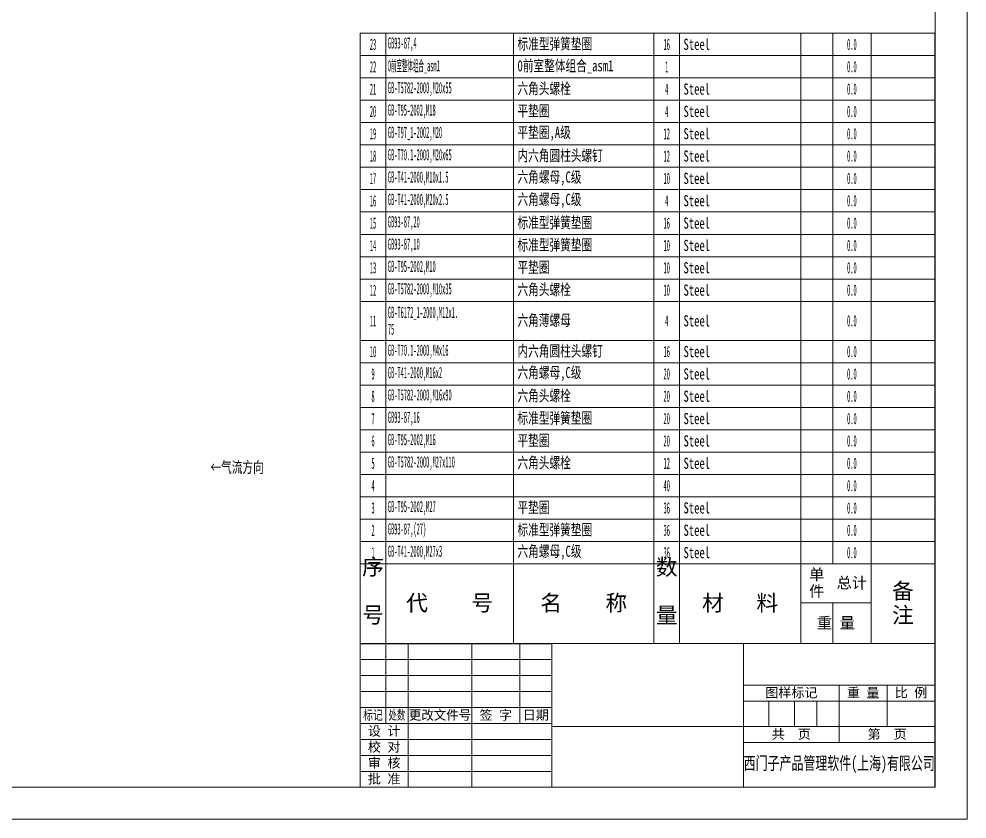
# Model space of a CAD drawing. Header units: millimetres. Extents: x 0 to 2970, y 0 to 2245.
# Drawn here: x 1485 to 2970, y 0 to 1253 of the extents above; entities that cross this region are included whole.
import ezdxf

# ---------------------------------------------------------------- set-up
doc = ezdxf.new("R2010")
doc.units = ezdxf.units.MM
doc.layers.add('170', color=7, linetype='Continuous', true_color=0xffffff)
doc.styles.add('chinesef_fs', font='仿宋')
doc.styles.add('宋体', font='宋体')

# ---------------------------------------------------------------- blocks, each defined once
blk = doc.blocks.new('TabularNote1')
at = {"layer": '170', "color": 9, "linetype": 'Continuous', "lineweight": 18}
for p, q in [((0, 0), (60, 0)), ((0, 0), (0, -13)), ((60, 0), (60, -13)), ((60, 0), (68, 0)), ((68, 0), (76, 0)), ((76, 0), (83, 0)), ((83, 0), (90, 0)), ((90, 0), (105, 0)), ((105, 0), (120, 0)), ((120, 0), (120, -13)), ((0, -13), (0, -18)), ((60, -13), (68, -13)), ((60, -13), (60, -18)), ((68, -13), (76, -13)), ((76, -13), (83, -13)), ((83, -13), (90, -13)), ((90, -13), (105, -13)), ((90, -13), (90, -18)), ((105, -13), (120, -13)), ((105, -13), (105, -18)), ((120, -13), (120, -18)), ((0, -18), (0, -26)), ((60, -18), (68, -18)), ((60, -18), (60, -26)), ((68, -18), (76, -18)), ((68, -18), (68, -26)), ((76, -18), (83, -18)), ((76, -18), (76, -26)), ((83, -18), (90, -18)), ((83, -18), (83, -26)), ((90, -18), (105, -18)), ((90, -18), (90, -26)), ((105, -18), (120, -18)), ((105, -18), (105, -26)), ((120, -18), (120, -26)), ((0, -26), (60, -26)), ((0, -26), (0, -31)), ((60, -26), (68, -26)), ((60, -26), (60, -31)), ((68, -26), (76, -26)), ((76, -26), (83, -26)), ((83, -26), (90, -26)), ((90, -26), (105, -26)), ((90, -26), (90, -31)), ((105, -26), (120, -26)), ((120, -26), (120, -31)), ((0, -31), (0, -45)), ((60, -31), (68, -31)), ((60, -31), (60, -45)), ((68, -31), (76, -31)), ((76, -31), (83, -31)), ((83, -31), (90, -31)), ((90, -31), (105, -31)), ((105, -31), (120, -31)), ((120, -31), (120, -45)), ((0, -45), (60, -45)), ((60, -45), (68, -45)), ((68, -45), (76, -45)), ((76, -45), (83, -45)), ((83, -45), (90, -45)), ((90, -45), (105, -45)), ((105, -45), (120, -45))]:
    blk.add_line(p, q, dxfattribs=at)
at = {"layer": '170', "color": 35, "linetype": 'Continuous', "lineweight": 13, "char_height": 3, "attachment_point": 5, "line_spacing_factor": 0.903614, "style": 'chinesef_fs'}
for s, insert in [('\\f仿宋|b0|i0;\\W1.0000;{\\H1.50x;\\f仿宋|b0|i0;\\f仿宋|b0|i0;}', (90, -6.5)), ('\\f仿宋|b0|i0;\\W1.0000;{\\H1.50x;\\f仿宋|b0|i0;\\f仿宋|b0|i0;}', (30, -13)), ('\\f仿宋|b0|i0;\\W1.0000;\\f仿宋|b0|i0;图样标记\\f仿宋|b0|i0;', (75, -15.5)), ('\\f仿宋|b0|i0;\\W1.0000;\\f仿宋|b0|i0;重 量\\f仿宋|b0|i0;', (97.5, -15.5)), ('\\f仿宋|b0|i0;\\W1.0000;\\f仿宋|b0|i0;比 例\\f仿宋|b0|i0;', (112.5, -15.5)), ('\\f仿宋|b0|i0;\\W1.0000;\\f仿宋|b0|i0;\\f仿宋|b0|i0;', (97.5, -22)), ('\\f仿宋|b0|i0;\\W1.0000;\\f仿宋|b0|i0;\\f仿宋|b0|i0;', (112.5, -22)), ('\\f仿宋|b0|i0;\\W1.0000;\\f仿宋|b0|i0;共  页\\f仿宋|b0|i0;', (75, -28.5)), ('\\f仿宋|b0|i0;\\W1.0000;\\f仿宋|b0|i0;第  页\\f仿宋|b0|i0;', (105, -28.5)), ('\\f仿宋|b0|i0;\\W1.0000;{\\H1.50x;\\f仿宋|b0|i0;\\f仿宋|b0|i0;}', (30, -35.5)), ('\\f仿宋|b0|i0;\\W0.6775;{\\H1.35x;\\f仿宋|b0|i0;西门子产品管理软件(上海)有限公司\\f仿宋|b0|i0;}', (90, -38))]:
    blk.add_mtext(s, dxfattribs=dict(at, insert=insert))
blk = doc.blocks.new('TabularNote2')
at = {"layer": '170', "color": 9, "linetype": 'Continuous', "lineweight": 18}
for p, q in [((0, 0), (8, 0)), ((0, 0), (0, -5)), ((8, 0), (8, -5)), ((8, 0), (15, 0)), ((15, 0), (15, -5)), ((15, 0), (35, 0)), ((35, 0), (35, -5)), ((35, 0), (50, 0)), ((50, 0), (50, -5)), ((50, 0), (60, 0)), ((60, 0), (60, -5)), ((0, -5), (8, -5)), ((0, -5), (0, -10)), ((8, -5), (15, -5)), ((8, -5), (8, -10)), ((15, -5), (35, -5)), ((15, -5), (15, -10)), ((35, -5), (50, -5)), ((35, -5), (35, -10)), ((50, -5), (60, -5)), ((50, -5), (50, -10)), ((60, -5), (60, -10)), ((0, -10), (8, -10)), ((0, -10), (0, -15)), ((8, -10), (15, -10)), ((8, -10), (8, -15)), ((15, -10), (35, -10)), ((15, -10), (15, -15)), ((35, -10), (50, -10)), ((35, -10), (35, -15)), ((50, -10), (60, -10)), ((50, -10), (50, -15)), ((60, -10), (60, -15)), ((0, -15), (8, -15)), ((0, -15), (0, -20)), ((8, -15), (15, -15)), ((8, -15), (8, -20)), ((15, -15), (35, -15)), ((15, -15), (15, -20)), ((35, -15), (50, -15)), ((35, -15), (35, -20)), ((50, -15), (60, -15)), ((50, -15), (50, -20)), ((60, -15), (60, -20)), ((0, -20), (8, -20)), ((0, -20), (0, -25)), ((8, -20), (15, -20)), ((8, -20), (8, -25)), ((15, -20), (35, -20)), ((15, -20), (15, -25)), ((35, -20), (50, -20)), ((35, -20), (35, -25)), ((50, -20), (60, -20)), ((50, -20), (50, -25)), ((60, -20), (60, -25)), ((0, -25), (8, -25)), ((0, -25), (0, -30)), ((8, -25), (15, -25)), ((15, -25), (35, -25)), ((15, -25), (15, -30)), ((35, -25), (50, -25)), ((35, -25), (35, -30)), ((50, -25), (60, -25)), ((60, -25), (60, -30)), ((0, -30), (8, -30)), ((0, -30), (0, -35)), ((8, -30), (15, -30)), ((15, -30), (35, -30)), ((15, -30), (15, -35)), ((35, -30), (50, -30)), ((35, -30), (35, -35)), ((50, -30), (60, -30)), ((60, -30), (60, -35)), ((0, -35), (8, -35)), ((0, -35), (0, -40)), ((8, -35), (15, -35)), ((15, -35), (35, -35)), ((15, -35), (15, -40)), ((35, -35), (50, -35)), ((35, -35), (35, -40)), ((50, -35), (60, -35)), ((60, -35), (60, -40)), ((0, -40), (8, -40)), ((0, -40), (0, -45)), ((8, -40), (15, -40)), ((15, -40), (35, -40)), ((15, -40), (15, -45)), ((35, -40), (50, -40)), ((35, -40), (35, -45)), ((50, -40), (60, -40)), ((60, -40), (60, -45)), ((0, -45), (8, -45)), ((8, -45), (15, -45)), ((15, -45), (35, -45)), ((35, -45), (50, -45)), ((50, -45), (60, -45))]:
    blk.add_line(p, q, dxfattribs=at)
at = {"layer": '170', "color": 35, "linetype": 'Continuous', "lineweight": 13, "char_height": 3, "attachment_point": 5, "line_spacing_factor": 0.903614, "style": 'chinesef_fs'}
for s, insert in [('\\f仿宋|b0|i0;\\W0.7488;\\f仿宋|b0|i0;标记\\f仿宋|b0|i0;', (4, -22.5)), ('\\f仿宋|b0|i0;\\W0.6241;\\f仿宋|b0|i0;处数\\f仿宋|b0|i0;', (11.5, -22.5)), ('\\f仿宋|b0|i0;\\W0.9537;\\f仿宋|b0|i0;更改文件号\\f仿宋|b0|i0;', (25, -22.5)), ('\\f仿宋|b0|i0;\\W1.0000;\\f仿宋|b0|i0;签 字\\f仿宋|b0|i0;', (42.5, -22.5)), ('\\f仿宋|b0|i0;\\W1.0000;\\f仿宋|b0|i0;日期\\f仿宋|b0|i0;', (55, -22.5)), ('\\f仿宋|b0|i0;\\W1.0000;\\f仿宋|b0|i0;设 计\\f仿宋|b0|i0;', (7.5, -27.5)), ('\\f仿宋|b0|i0;\\W1.0000;\\f仿宋|b0|i0;\\f仿宋|b0|i0;', (25, -27.5)), ('\\f仿宋|b0|i0;\\W1.0000;\\f仿宋|b0|i0;校 对\\f仿宋|b0|i0;', (7.5, -32.5)), ('\\f仿宋|b0|i0;\\W1.0000;\\f仿宋|b0|i0;\\f仿宋|b0|i0;', (25, -32.5)), ('\\f仿宋|b0|i0;\\W1.0000;\\f仿宋|b0|i0;审 核\\f仿宋|b0|i0;', (7.5, -37.5)), ('\\f仿宋|b0|i0;\\W1.0000;\\f仿宋|b0|i0;\\f仿宋|b0|i0;', (25, -37.5)), ('\\f仿宋|b0|i0;\\W1.0000;\\f仿宋|b0|i0;批 准\\f仿宋|b0|i0;', (7.5, -42.5)), ('\\f仿宋|b0|i0;\\W1.0000;\\f仿宋|b0|i0;\\f仿宋|b0|i0;', (25, -42.5))]:
    blk.add_mtext(s, dxfattribs=dict(at, insert=insert))
blk = doc.blocks.new('TabularNote3')
at = {"layer": '170', "color": 3, "linetype": 'Continuous', "lineweight": 18}
for p, q in [((0, 191.25), (8, 191.25)), ((0, 191.25), (0, 184.25)), ((8, 191.25), (8, 184.25)), ((8, 191.25), (48, 191.25)), ((48, 191.25), (48, 184.25)), ((48, 191.25), (92, 191.25)), ((92, 191.25), (92, 184.25)), ((92, 191.25), (100, 191.25)), ((100, 191.25), (100, 184.25)), ((100, 191.25), (138, 191.25)), ((138, 191.25), (138, 184.25)), ((138, 191.25), (148, 191.25)), ((148, 191.25), (148, 184.25)), ((148, 191.25), (160, 191.25)), ((160, 191.25), (160, 184.25)), ((160, 191.25), (180, 191.25)), ((180, 191.25), (180, 184.25)), ((0, 184.25), (8, 184.25)), ((0, 184.25), (0, 177.25)), ((8, 184.25), (48, 184.25)), ((48, 184.25), (92, 184.25)), ((92, 184.25), (100, 184.25)), ((100, 184.25), (138, 184.25)), ((138, 184.25), (148, 184.25)), ((148, 184.25), (160, 184.25)), ((160, 184.25), (180, 184.25)), ((0, 177.25), (0, 170.25)), ((8, 177.25), (8, 170.25)), ((48, 177.25), (48, 170.25)), ((92, 177.25), (92, 170.25)), ((100, 177.25), (100, 170.25)), ((138, 177.25), (138, 170.25)), ((148, 177.25), (148, 170.25)), ((160, 177.25), (160, 170.25)), ((180, 177.25), (180, 170.25)), ((0, 170.25), (8, 170.25)), ((0, 170.25), (0, 163.25)), ((8, 170.25), (48, 170.25)), ((8, 170.25), (8, 163.25)), ((48, 170.25), (92, 170.25)), ((48, 170.25), (48, 163.25)), ((92, 170.25), (100, 170.25)), ((92, 170.25), (92, 163.25)), ((100, 170.25), (138, 170.25)), ((100, 170.25), (100, 163.25)), ((138, 170.25), (148, 170.25)), ((138, 170.25), (138, 163.25)), ((148, 170.25), (160, 170.25)), ((148, 170.25), (148, 163.25)), ((160, 170.25), (180, 170.25)), ((160, 170.25), (160, 163.25)), ((180, 170.25), (180, 163.25)), ((0, 163.25), (8, 163.25)), ((0, 163.25), (0, 156.25)), ((8, 163.25), (48, 163.25)), ((8, 163.25), (8, 156.25)), ((48, 163.25), (92, 163.25)), ((48, 163.25), (48, 156.25)), ((92, 163.25), (100, 163.25)), ((92, 163.25), (92, 156.25)), ((100, 163.25), (138, 163.25)), ((100, 163.25), (100, 156.25)), ((138, 163.25), (148, 163.25)), ((138, 163.25), (138, 156.25)), ((148, 163.25), (160, 163.25)), ((148, 163.25), (148, 156.25)), ((160, 163.25), (180, 163.25)), ((160, 163.25), (160, 156.25)), ((180, 163.25), (180, 156.25)), ((0, 156.25), (8, 156.25)), ((0, 156.25), (0, 149.25)), ((8, 156.25), (48, 156.25)), ((8, 156.25), (8, 149.25)), ((48, 156.25), (92, 156.25)), ((48, 156.25), (48, 149.25)), ((92, 156.25), (100, 156.25)), ((92, 156.25), (92, 149.25)), ((100, 156.25), (138, 156.25)), ((100, 156.25), (100, 149.25)), ((138, 156.25), (148, 156.25)), ((138, 156.25), (138, 149.25)), ((148, 156.25), (160, 156.25)), ((148, 156.25), (148, 149.25)), ((160, 156.25), (180, 156.25)), ((160, 156.25), (160, 149.25)), ((180, 156.25), (180, 149.25)), ((0, 149.25), (8, 149.25)), ((0, 149.25), (0, 142.25)), ((8, 149.25), (48, 149.25)), ((8, 149.25), (8, 142.25)), ((48, 149.25), (92, 149.25)), ((48, 149.25), (48, 142.25)), ((92, 149.25), (100, 149.25)), ((92, 149.25), (92, 142.25)), ((100, 149.25), (138, 149.25)), ((100, 149.25), (100, 142.25)), ((138, 149.25), (148, 149.25)), ((138, 149.25), (138, 142.25)), ((148, 149.25), (160, 149.25)), ((148, 149.25), (148, 142.25)), ((160, 149.25), (180, 149.25)), ((160, 149.25), (160, 142.25)), ((180, 149.25), (180, 142.25)), ((0, 142.25), (8, 142.25)), ((0, 142.25), (0, 135.25)), ((8, 142.25), (48, 142.25)), ((8, 142.25), (8, 135.25)), ((48, 142.25), (92, 142.25)), ((48, 142.25), (48, 135.25)), ((92, 142.25), (100, 142.25)), ((92, 142.25), (92, 135.25)), ((100, 142.25), (138, 142.25)), ((100, 142.25), (100, 135.25)), ((138, 142.25), (148, 142.25)), ((138, 142.25), (138, 135.25)), ((148, 142.25), (160, 142.25)), ((148, 142.25), (148, 135.25)), ((160, 142.25), (180, 142.25)), ((160, 142.25), (160, 135.25)), ((180, 142.25), (180, 135.25)), ((0, 135.25), (8, 135.25)), ((0, 135.25), (0, 128.25)), ((8, 135.25), (48, 135.25)), ((8, 135.25), (8, 128.25)), ((48, 135.25), (92, 135.25)), ((48, 135.25), (48, 128.25)), ((92, 135.25), (100, 135.25)), ((92, 135.25), (92, 128.25)), ((100, 135.25), (138, 135.25)), ((100, 135.25), (100, 128.25)), ((138, 135.25), (148, 135.25)), ((138, 135.25), (138, 128.25)), ((148, 135.25), (160, 135.25)), ((148, 135.25), (148, 128.25)), ((160, 135.25), (180, 135.25)), ((160, 135.25), (160, 128.25)), ((180, 135.25), (180, 128.25)), ((0, 128.25), (8, 128.25)), ((0, 128.25), (0, 121.25)), ((8, 128.25), (48, 128.25)), ((8, 128.25), (8, 121.25)), ((48, 128.25), (92, 128.25)), ((48, 128.25), (48, 121.25)), ((92, 128.25), (100, 128.25)), ((92, 128.25), (92, 121.25)), ((100, 128.25), (138, 128.25)), ((100, 128.25), (100, 121.25)), ((138, 128.25), (148, 128.25)), ((138, 128.25), (138, 121.25)), ((148, 128.25), (160, 128.25)), ((148, 128.25), (148, 121.25)), ((160, 128.25), (180, 128.25)), ((160, 128.25), (160, 121.25)), ((180, 128.25), (180, 121.25)), ((0, 121.25), (8, 121.25)), ((0, 121.25), (0, 114.25)), ((8, 121.25), (48, 121.25)), ((8, 121.25), (8, 114.25)), ((48, 121.25), (92, 121.25)), ((48, 121.25), (48, 114.25)), ((92, 121.25), (100, 121.25)), ((92, 121.25), (92, 114.25)), ((100, 121.25), (138, 121.25)), ((100, 121.25), (100, 114.25)), ((138, 121.25), (148, 121.25)), ((138, 121.25), (138, 114.25)), ((148, 121.25), (160, 121.25)), ((148, 121.25), (148, 114.25)), ((160, 121.25), (180, 121.25)), ((160, 121.25), (160, 114.25)), ((180, 121.25), (180, 114.25)), ((0, 114.25), (8, 114.25)), ((0, 114.25), (0, 107.25)), ((8, 114.25), (48, 114.25)), ((8, 114.25), (8, 107.25)), ((48, 114.25), (92, 114.25)), ((48, 114.25), (48, 107.25)), ((92, 114.25), (100, 114.25)), ((92, 114.25), (92, 107.25)), ((100, 114.25), (138, 114.25)), ((100, 114.25), (100, 107.25)), ((138, 114.25), (148, 114.25)), ((138, 114.25), (138, 107.25)), ((148, 114.25), (160, 114.25)), ((148, 114.25), (148, 107.25)), ((160, 114.25), (180, 114.25)), ((160, 114.25), (160, 107.25)), ((180, 114.25), (180, 107.25)), ((0, 107.25), (8, 107.25)), ((0, 107.25), (0, 95)), ((8, 107.25), (48, 107.25)), ((8, 107.25), (8, 95)), ((48, 107.25), (92, 107.25)), ((48, 107.25), (48, 95)), ((92, 107.25), (100, 107.25)), ((92, 107.25), (92, 95)), ((100, 107.25), (138, 107.25)), ((100, 107.25), (100, 95)), ((138, 107.25), (148, 107.25)), ((138, 107.25), (138, 95)), ((148, 107.25), (160, 107.25)), ((148, 107.25), (148, 95)), ((160, 107.25), (180, 107.25)), ((160, 107.25), (160, 95)), ((180, 107.25), (180, 95)), ((0, 95), (8, 95)), ((0, 95), (0, 88)), ((8, 95), (48, 95)), ((48, 95), (92, 95)), ((92, 95), (100, 95)), ((100, 95), (138, 95)), ((138, 95), (148, 95)), ((148, 95), (160, 95)), ((160, 95), (180, 95))]:
    blk.add_line(p, q, dxfattribs=at)
at = {"layer": '170', "color": 7, "linetype": 'Continuous', "lineweight": 18}
for p, q in [((8, 184.25), (8, 177.25)), ((48, 184.25), (48, 177.25)), ((92, 184.25), (92, 177.25)), ((100, 184.25), (100, 177.25)), ((138, 184.25), (138, 177.25)), ((148, 184.25), (148, 177.25)), ((160, 184.25), (160, 177.25)), ((180, 184.25), (180, 177.25)), ((0, 177.25), (8, 177.25)), ((8, 177.25), (48, 177.25)), ((48, 177.25), (92, 177.25)), ((92, 177.25), (100, 177.25)), ((100, 177.25), (138, 177.25)), ((138, 177.25), (148, 177.25)), ((148, 177.25), (160, 177.25)), ((160, 177.25), (180, 177.25)), ((8, 95), (8, 88)), ((48, 95), (48, 88)), ((92, 95), (92, 88)), ((100, 95), (100, 88)), ((138, 95), (138, 88)), ((148, 95), (148, 88)), ((160, 95), (160, 88)), ((180, 95), (180, 88)), ((0, 88), (8, 88)), ((0, 88), (0, 81)), ((8, 88), (48, 88)), ((8, 88), (8, 81)), ((48, 88), (92, 88)), ((48, 88), (48, 81)), ((92, 88), (100, 88)), ((92, 88), (92, 81)), ((100, 88), (138, 88)), ((100, 88), (100, 81)), ((138, 88), (148, 88)), ((138, 88), (138, 81)), ((148, 88), (160, 88)), ((148, 88), (148, 81)), ((160, 88), (180, 88)), ((160, 88), (160, 81)), ((180, 88), (180, 81)), ((0, 81), (8, 81)), ((0, 81), (0, 74)), ((8, 81), (48, 81)), ((8, 81), (8, 74)), ((48, 81), (92, 81)), ((48, 81), (48, 74)), ((92, 81), (100, 81)), ((92, 81), (92, 74)), ((100, 81), (138, 81)), ((100, 81), (100, 74)), ((138, 81), (148, 81)), ((138, 81), (138, 74)), ((148, 81), (160, 81)), ((148, 81), (148, 74)), ((160, 81), (180, 81)), ((160, 81), (160, 74)), ((180, 81), (180, 74)), ((0, 74), (8, 74)), ((0, 74), (0, 67)), ((8, 74), (48, 74)), ((8, 74), (8, 67)), ((48, 74), (92, 74)), ((48, 74), (48, 67)), ((92, 74), (100, 74)), ((92, 74), (92, 67)), ((100, 74), (138, 74)), ((100, 74), (100, 67)), ((138, 74), (148, 74)), ((138, 74), (138, 67)), ((148, 74), (160, 74)), ((148, 74), (148, 67)), ((160, 74), (180, 74)), ((160, 74), (160, 67)), ((180, 74), (180, 67)), ((0, 67), (8, 67)), ((0, 67), (0, 60)), ((8, 67), (48, 67)), ((8, 67), (8, 60)), ((48, 67), (92, 67)), ((48, 67), (48, 60)), ((92, 67), (100, 67)), ((92, 67), (92, 60)), ((100, 67), (138, 67)), ((100, 67), (100, 60)), ((138, 67), (148, 67)), ((138, 67), (138, 60)), ((148, 67), (160, 67)), ((148, 67), (148, 60)), ((160, 67), (180, 67)), ((160, 67), (160, 60)), ((180, 67), (180, 60)), ((0, 60), (8, 60)), ((0, 60), (0, 53)), ((8, 60), (48, 60)), ((8, 60), (8, 53)), ((48, 60), (92, 60)), ((48, 60), (48, 53)), ((92, 60), (100, 60)), ((92, 60), (92, 53)), ((100, 60), (138, 60)), ((100, 60), (100, 53)), ((138, 60), (148, 60)), ((138, 60), (138, 53)), ((148, 60), (160, 60)), ((148, 60), (148, 53)), ((160, 60), (180, 60)), ((160, 60), (160, 53)), ((180, 60), (180, 53)), ((0, 53), (8, 53)), ((0, 53), (0, 46)), ((8, 53), (48, 53)), ((8, 53), (8, 46)), ((48, 53), (92, 53)), ((48, 53), (48, 46)), ((92, 53), (100, 53)), ((92, 53), (92, 46)), ((100, 53), (138, 53)), ((100, 53), (100, 46)), ((138, 53), (148, 53)), ((138, 53), (138, 46)), ((148, 53), (160, 53)), ((148, 53), (148, 46)), ((160, 53), (180, 53)), ((160, 53), (160, 46)), ((180, 53), (180, 46)), ((0, 46), (8, 46)), ((0, 46), (0, 39)), ((8, 46), (48, 46)), ((8, 46), (8, 39)), ((48, 46), (92, 46)), ((48, 46), (48, 39)), ((92, 46), (100, 46)), ((92, 46), (92, 39)), ((100, 46), (138, 46)), ((100, 46), (100, 39)), ((138, 46), (148, 46)), ((138, 46), (138, 39)), ((148, 46), (160, 46)), ((148, 46), (148, 39)), ((160, 46), (180, 46)), ((160, 46), (160, 39)), ((180, 46), (180, 39)), ((0, 39), (8, 39)), ((0, 39), (0, 32)), ((8, 39), (48, 39)), ((8, 39), (8, 32)), ((48, 39), (92, 39)), ((48, 39), (48, 32)), ((92, 39), (100, 39)), ((92, 39), (92, 32)), ((100, 39), (138, 39)), ((100, 39), (100, 32)), ((138, 39), (148, 39)), ((138, 39), (138, 32)), ((148, 39), (160, 39)), ((148, 39), (148, 32)), ((160, 39), (180, 39)), ((160, 39), (160, 32)), ((180, 39), (180, 32)), ((0, 32), (8, 32)), ((0, 32), (0, 25)), ((8, 32), (48, 32)), ((8, 32), (8, 25)), ((48, 32), (92, 32)), ((48, 32), (48, 25)), ((92, 32), (100, 32)), ((92, 32), (92, 25)), ((100, 32), (138, 32)), ((100, 32), (100, 25)), ((138, 32), (148, 32)), ((138, 32), (138, 25)), ((148, 32), (160, 32)), ((148, 32), (148, 25)), ((160, 32), (180, 32)), ((160, 32), (160, 25)), ((180, 32), (180, 25)), ((0, 12.75), (0, 25)), ((0, 25), (8, 25)), ((0, 25), (8, 25)), ((8, 12.75), (8, 25)), ((8, 25), (48, 25)), ((8, 25), (48, 25)), ((48, 12.75), (48, 25)), ((48, 25), (92, 25)), ((48, 25), (92, 25)), ((92, 12.75), (92, 25)), ((92, 25), (100, 25)), ((92, 25), (100, 25)), ((100, 12.75), (100, 25)), ((100, 25), (138, 25)), ((100, 25), (138, 25)), ((138, 12.75), (138, 25)), ((138, 25), (148, 25)), ((138, 25), (148, 25)), ((148, 25), (160, 25)), ((148, 25), (160, 25)), ((160, 12.75), (160, 25)), ((160, 25), (180, 25)), ((160, 25), (180, 25)), ((180, 12.75), (180, 25)), ((0, 0), (0, 12.75)), ((8, 0), (8, 12.75)), ((48, 0), (48, 12.75)), ((92, 0), (92, 12.75)), ((100, 0), (100, 12.75)), ((138, 0), (138, 12.75)), ((138, 12.75), (148, 12.75)), ((148, 0), (148, 12.75)), ((148, 12.75), (160, 12.75)), ((160, 0), (160, 12.75)), ((180, 0), (180, 12.75)), ((0, 0), (8, 0)), ((8, 0), (48, 0)), ((48, 0), (92, 0)), ((92, 0), (100, 0)), ((100, 0), (138, 0)), ((138, 0), (148, 0)), ((148, 0), (160, 0)), ((160, 0), (180, 0))]:
    blk.add_line(p, q, dxfattribs=at)
at = {"layer": '170', "color": 5, "linetype": 'Continuous', "lineweight": 13, "char_height": 3.5, "line_spacing_factor": 0.903614, "style": 'chinesef_fs'}
for s, insert, attachment_point in [('\\f仿宋|b0|i0;\\W0.7000;标准型弹簧垫圈', (49.249998, 187.75), 4), ('\\f仿宋|b0|i0;\\W0.3500;23', (4, 187.75), 5), ('\\f仿宋|b0|i0;\\W0.3500;GB93-87,4', (8.6375, 187.75), 4), ('\\f仿宋|b0|i0;\\W0.3500;16', (96, 187.75), 5), ('\\f仿宋|b0|i0;\\W0.7000;Steel', (101.249998, 187.75), 4), ('\\f仿宋|b0|i0;\\W0.3500;0.0', (154, 187.75), 5), ('\\f仿宋|b0|i0;\\W0.3500;21', (4, 173.75), 5), ('\\f仿宋|b0|i0;\\W0.3500;GB-T5782-2000,M20x55', (8.6375, 173.75), 4), ('\\f仿宋|b0|i0;\\W0.7000;六角头螺栓', (49.249998, 173.75), 4), ('\\f仿宋|b0|i0;\\W0.3500;4', (96, 173.75), 5), ('\\f仿宋|b0|i0;\\W0.7000;Steel', (101.249998, 173.75), 4), ('\\f仿宋|b0|i0;\\W0.3500;0.0', (154, 173.75), 5), ('\\f仿宋|b0|i0;\\W0.3500;20', (4, 166.75), 5), ('\\f仿宋|b0|i0;\\W0.3500;GB-T95-2002,M18', (8.6375, 166.75), 4), ('\\f仿宋|b0|i0;\\W0.7000;平垫圈', (49.249998, 166.75), 4), ('\\f仿宋|b0|i0;\\W0.3500;4', (96, 166.75), 5), ('\\f仿宋|b0|i0;\\W0.7000;Steel', (101.249998, 166.75), 4), ('\\f仿宋|b0|i0;\\W0.3500;0.0', (154, 166.75), 5), ('\\f仿宋|b0|i0;\\W0.3500;19', (4, 159.75), 5), ('\\f仿宋|b0|i0;\\W0.3500;GB-T97_1-2002,M20', (8.6375, 159.75), 4), ('\\f仿宋|b0|i0;\\W0.7000;平垫圈,A级', (49.249998, 159.75), 4), ('\\f仿宋|b0|i0;\\W0.3500;12', (96, 159.75), 5), ('\\f仿宋|b0|i0;\\W0.7000;Steel', (101.249998, 159.75), 4), ('\\f仿宋|b0|i0;\\W0.3500;0.0', (154, 159.75), 5), ('\\f仿宋|b0|i0;\\W0.3500;18', (4, 152.75), 5), ('\\f仿宋|b0|i0;\\W0.3500;GB-T70.1-2000,M20x65', (8.6375, 152.75), 4), ('\\f仿宋|b0|i0;\\W0.7000;内六角圆柱头螺钉', (49.249998, 152.75), 4), ('\\f仿宋|b0|i0;\\W0.3500;12', (96, 152.75), 5), ('\\f仿宋|b0|i0;\\W0.7000;Steel', (101.249998, 152.75), 4), ('\\f仿宋|b0|i0;\\W0.3500;0.0', (154, 152.75), 5), ('\\f仿宋|b0|i0;\\W0.3500;17', (4, 145.75), 5), ('\\f仿宋|b0|i0;\\W0.3500;GB-T41-2000,M10x1.5', (8.6375, 145.75), 4), ('\\f仿宋|b0|i0;\\W0.7000;六角螺母,C级', (49.249998, 145.75), 4), ('\\f仿宋|b0|i0;\\W0.3500;10', (96, 145.75), 5), ('\\f仿宋|b0|i0;\\W0.7000;Steel', (101.249998, 145.75), 4), ('\\f仿宋|b0|i0;\\W0.3500;0.0', (154, 145.75), 5), ('\\f仿宋|b0|i0;\\W0.3500;16', (4, 138.75), 5), ('\\f仿宋|b0|i0;\\W0.3500;GB-T41-2000,M20x2.5', (8.6375, 138.75), 4), ('\\f仿宋|b0|i0;\\W0.7000;六角螺母,C级', (49.249998, 138.75), 4), ('\\f仿宋|b0|i0;\\W0.3500;4', (96, 138.75), 5), ('\\f仿宋|b0|i0;\\W0.7000;Steel', (101.249998, 138.75), 4), ('\\f仿宋|b0|i0;\\W0.3500;0.0', (154, 138.75), 5), ('\\f仿宋|b0|i0;\\W0.3500;GB93-87,20', (8.6375, 131.75), 4), ('\\f仿宋|b0|i0;\\W0.7000;标准型弹簧垫圈', (49.249998, 131.75), 4), ('\\f仿宋|b0|i0;\\W0.7000;Steel', (101.249998, 131.75), 4), ('\\f仿宋|b0|i0;\\W0.3500;15', (4, 131.75), 5), ('\\f仿宋|b0|i0;\\W0.3500;16', (96, 131.75), 5), ('\\f仿宋|b0|i0;\\W0.3500;0.0', (154, 131.75), 5), ('\\f仿宋|b0|i0;\\W0.3500;14', (4, 124.75), 5), ('\\f仿宋|b0|i0;\\W0.3500;GB93-87,10', (8.6375, 124.75), 4), ('\\f仿宋|b0|i0;\\W0.7000;标准型弹簧垫圈', (49.249998, 124.75), 4), ('\\f仿宋|b0|i0;\\W0.3500;10', (96, 124.75), 5), ('\\f仿宋|b0|i0;\\W0.7000;Steel', (101.249998, 124.75), 4), ('\\f仿宋|b0|i0;\\W0.3500;0.0', (154, 124.75), 5), ('\\f仿宋|b0|i0;\\W0.3500;13', (4, 117.75), 5), ('\\f仿宋|b0|i0;\\W0.3500;GB-T95-2002,M10', (8.6375, 117.75), 4), ('\\f仿宋|b0|i0;\\W0.7000;平垫圈', (49.249998, 117.75), 4), ('\\f仿宋|b0|i0;\\W0.3500;10', (96, 117.75), 5), ('\\f仿宋|b0|i0;\\W0.7000;Steel', (101.249998, 117.75), 4), ('\\f仿宋|b0|i0;\\W0.3500;0.0', (154, 117.75), 5), ('\\f仿宋|b0|i0;\\W0.3500;GB-T5782-2000,M10x35', (8.6375, 110.75), 4), ('\\f仿宋|b0|i0;\\W0.7000;六角头螺栓', (49.249998, 110.75), 4), ('\\f仿宋|b0|i0;\\W0.3500;12', (4, 110.75), 5), ('\\f仿宋|b0|i0;\\W0.3500;10', (96, 110.75), 5), ('\\f仿宋|b0|i0;\\W0.7000;Steel', (101.249998, 110.75), 4), ('\\f仿宋|b0|i0;\\W0.3500;0.0', (154, 110.75), 5), ('\\f仿宋|b0|i0;\\W0.3500;GB-T6172_1-2000,M12x1.\\P75', (8.6375, 101.125), 4), ('\\f仿宋|b0|i0;\\W0.3500;11', (4, 101.125), 5), ('\\f仿宋|b0|i0;\\W0.7000;六角薄螺母', (49.249998, 101.125), 4), ('\\f仿宋|b0|i0;\\W0.3500;4', (96, 101.125), 5), ('\\f仿宋|b0|i0;\\W0.7000;Steel', (101.249998, 101.125), 4), ('\\f仿宋|b0|i0;\\W0.3500;0.0', (154, 101.125), 5)]:
    blk.add_mtext(s, dxfattribs=dict(at, insert=insert, attachment_point=attachment_point))
at = {"layer": '170', "color": 4, "linetype": 'Continuous', "lineweight": 13, "line_spacing_factor": 0.903614, "style": 'chinesef_fs'}
for s, insert, char_height, attachment_point in [('\\f仿宋|b0|i0;\\W0.3500;22', (4, 180.75), 3.5, 5), ('\\f仿宋|b0|i0;\\W0.3500;0前室整体组合_asm1', (8.6375, 180.75), 3.5, 4), ('\\f仿宋|b0|i0;\\W0.7000;0前室整体组合_asm1', (49.249998, 180.75), 3.5, 4), ('\\f仿宋|b0|i0;\\W0.3500;1', (96, 180.75), 3.5, 5), ('\\f仿宋|b0|i0;\\W0.3500;0.0', (154, 180.75), 3.5, 5), ('\\f仿宋|b0|i0;\\W0.3500;10', (4, 91.5), 3.5, 5), ('\\f仿宋|b0|i0;\\W0.3500;GB-T70.1-2000,M4x16', (8.6375, 91.5), 3.5, 4), ('\\f仿宋|b0|i0;\\W0.7000;内六角圆柱头螺钉', (49.249998, 91.5), 3.5, 4), ('\\f仿宋|b0|i0;\\W0.3500;16', (96, 91.5), 3.5, 5), ('\\f仿宋|b0|i0;\\W0.7000;Steel', (101.249998, 91.5), 3.5, 4), ('\\f仿宋|b0|i0;\\W0.3500;0.0', (154, 91.5), 3.5, 5), ('\\f仿宋|b0|i0;\\W0.3500;9', (4, 84.5), 3.5, 5), ('\\f仿宋|b0|i0;\\W0.3500;GB-T41-2000,M16x2', (8.6375, 84.5), 3.5, 4), ('\\f仿宋|b0|i0;\\W0.7000;六角螺母,C级', (49.249998, 84.5), 3.5, 4), ('\\f仿宋|b0|i0;\\W0.3500;20', (96, 84.5), 3.5, 5), ('\\f仿宋|b0|i0;\\W0.7000;Steel', (101.249998, 84.5), 3.5, 4), ('\\f仿宋|b0|i0;\\W0.3500;0.0', (154, 84.5), 3.5, 5), ('\\f仿宋|b0|i0;\\W0.3500;8', (4, 77.5), 3.5, 5), ('\\f仿宋|b0|i0;\\W0.3500;GB-T5782-2000,M16x90', (8.6375, 77.5), 3.5, 4), ('\\f仿宋|b0|i0;\\W0.7000;六角头螺栓', (49.249998, 77.5), 3.5, 4), ('\\f仿宋|b0|i0;\\W0.3500;20', (96, 77.5), 3.5, 5), ('\\f仿宋|b0|i0;\\W0.7000;Steel', (101.249998, 77.5), 3.5, 4), ('\\f仿宋|b0|i0;\\W0.3500;0.0', (154, 77.5), 3.5, 5), ('\\f仿宋|b0|i0;\\W0.3500;7', (4, 70.5), 3.5, 5), ('\\f仿宋|b0|i0;\\W0.3500;GB93-87,16', (8.6375, 70.5), 3.5, 4), ('\\f仿宋|b0|i0;\\W0.7000;标准型弹簧垫圈', (49.249998, 70.5), 3.5, 4), ('\\f仿宋|b0|i0;\\W0.3500;20', (96, 70.5), 3.5, 5), ('\\f仿宋|b0|i0;\\W0.7000;Steel', (101.249998, 70.5), 3.5, 4), ('\\f仿宋|b0|i0;\\W0.3500;0.0', (154, 70.5), 3.5, 5), ('\\f仿宋|b0|i0;\\W0.3500;GB-T95-2002,M16', (8.6375, 63.5), 3.5, 4), ('\\f仿宋|b0|i0;\\W0.7000;平垫圈', (49.249998, 63.5), 3.5, 4), ('\\f仿宋|b0|i0;\\W0.7000;Steel', (101.249998, 63.5), 3.5, 4), ('\\f仿宋|b0|i0;\\W0.3500;6', (4, 63.5), 3.5, 5), ('\\f仿宋|b0|i0;\\W0.3500;20', (96, 63.5), 3.5, 5), ('\\f仿宋|b0|i0;\\W0.3500;0.0', (154, 63.5), 3.5, 5), ('\\f仿宋|b0|i0;\\W0.3500;5', (4, 56.5), 3.5, 5), ('\\f仿宋|b0|i0;\\W0.3500;GB-T5782-2000,M27x110', (8.6375, 56.5), 3.5, 4), ('\\f仿宋|b0|i0;\\W0.7000;六角头螺栓', (49.249998, 56.5), 3.5, 4), ('\\f仿宋|b0|i0;\\W0.3500;12', (96, 56.5), 3.5, 5), ('\\f仿宋|b0|i0;\\W0.7000;Steel', (101.249998, 56.5), 3.5, 4), ('\\f仿宋|b0|i0;\\W0.3500;0.0', (154, 56.5), 3.5, 5), ('\\f仿宋|b0|i0;\\W0.3500;4', (4, 49.5), 3.5, 5), ('\\f仿宋|b0|i0;\\W0.3500;40', (96, 49.5), 3.5, 5), ('\\f仿宋|b0|i0;\\W0.3500;0.0', (154, 49.5), 3.5, 5), ('\\f仿宋|b0|i0;\\W0.3500;GB-T95-2002,M27', (8.6375, 42.5), 3.5, 4), ('\\f仿宋|b0|i0;\\W0.7000;平垫圈', (49.249998, 42.5), 3.5, 4), ('\\f仿宋|b0|i0;\\W0.3500;3', (4, 42.5), 3.5, 5), ('\\f仿宋|b0|i0;\\W0.3500;36', (96, 42.5), 3.5, 5), ('\\f仿宋|b0|i0;\\W0.7000;Steel', (101.249998, 42.5), 3.5, 4), ('\\f仿宋|b0|i0;\\W0.3500;0.0', (154, 42.5), 3.5, 5), ('\\f仿宋|b0|i0;\\W0.3500;2', (4, 35.5), 3.5, 5), ('\\f仿宋|b0|i0;\\W0.3500;GB93-87,(27)', (8.6375, 35.5), 3.5, 4), ('\\f仿宋|b0|i0;\\W0.7000;标准型弹簧垫圈', (49.249998, 35.5), 3.5, 4), ('\\f仿宋|b0|i0;\\W0.3500;36', (96, 35.5), 3.5, 5), ('\\f仿宋|b0|i0;\\W0.7000;Steel', (101.249998, 35.5), 3.5, 4), ('\\f仿宋|b0|i0;\\W0.3500;0.0', (154, 35.5), 3.5, 5), ('\\f仿宋|b0|i0;\\W0.3500;1', (4, 28.5), 3.5, 5), ('\\f仿宋|b0|i0;\\W0.3500;GB-T41-2000,M27x3', (8.6375, 28.5), 3.5, 4), ('\\f仿宋|b0|i0;\\W0.7000;六角螺母,C级', (49.249998, 28.5), 3.5, 4), ('\\f仿宋|b0|i0;\\W0.3500;36', (96, 28.5), 3.5, 5), ('\\f仿宋|b0|i0;\\W0.7000;Steel', (101.249998, 28.5), 3.5, 4), ('\\f仿宋|b0|i0;\\W0.3500;0.0', (154, 28.5), 3.5, 5), ('\\f仿宋|b0|i0;\\W1.0000;序\\P\\P号\\P ', (4, 12.5), 5, 5), ('\\f仿宋|b0|i0;\\W1.0000;数\\P\\P量\\P ', (96, 12.5), 5, 5), ('\\f仿宋|b0|i0;\\W1.0000;单\\P件', (143, 18.875), 3.5, 5), ('\\f仿宋|b0|i0;\\W1.0000;总计', (154, 18.875), 3.5, 5), ('\\f仿宋|b0|i0;\\W1.0000;备\\P注', (170, 12.5), 5, 5), ('\\f仿宋|b0|i0;\\W1.0000;代    号', (28, 12.5), 5, 5), ('\\f仿宋|b0|i0;\\W1.0000;名    称', (70, 12.5), 5, 5), ('\\f仿宋|b0|i0;\\W1.0000;材   料', (119, 12.5), 5, 5), ('\\f仿宋|b0|i0;\\W1.0000;重 量', (149, 6.375), 3.5, 5)]:
    blk.add_mtext(s, dxfattribs=dict(at, insert=insert, char_height=char_height, attachment_point=attachment_point))

msp = doc.modelspace()

# ---------------------------------------------------------------- linework, layer by layer
at = {"layer": '170', "color": 3, "linetype": 'Continuous', "lineweight": 13}
for p, q in [((2970, 0), (2970, 2100)), ((0, 0), (2970, 0))]:
    msp.add_line(p, q, dxfattribs=at)
at = {"layer": '170', "color": 3, "linetype": 'Continuous', "lineweight": 18}
for p, q in [((2920, 50), (2920, 2050)), ((125, 50), (2920, 50))]:
    msp.add_line(p, q, dxfattribs=at)

# ---------------------------------------------------------------- block references
at = {"layer": '170', "color": 3, "linetype": 'Continuous', "lineweight": 18, "xscale": 5, "yscale": 5, "zscale": 5}
for name, p in [('TabularNote3', (2019.6, 274.8)), ('TabularNote2', (2019.5, 274.7)), ('TabularNote1', (2319.8, 274.8))]:
    msp.add_blockref(name, p, dxfattribs=at)

# ---------------------------------------------------------------- texts
at = {"layer": '170', "color": 4, "linetype": 'Continuous', "lineweight": 13, "insert": (1784.9, 507.7), "char_height": 17.5, "attachment_point": 7, "line_spacing_factor": 1.12395, "style": '宋体'}
msp.add_mtext('\\f宋体|b0|i0;\\W0.7000;←气流方向\\P ', dxfattribs=at)

doc.saveas('drawing.dxf')
